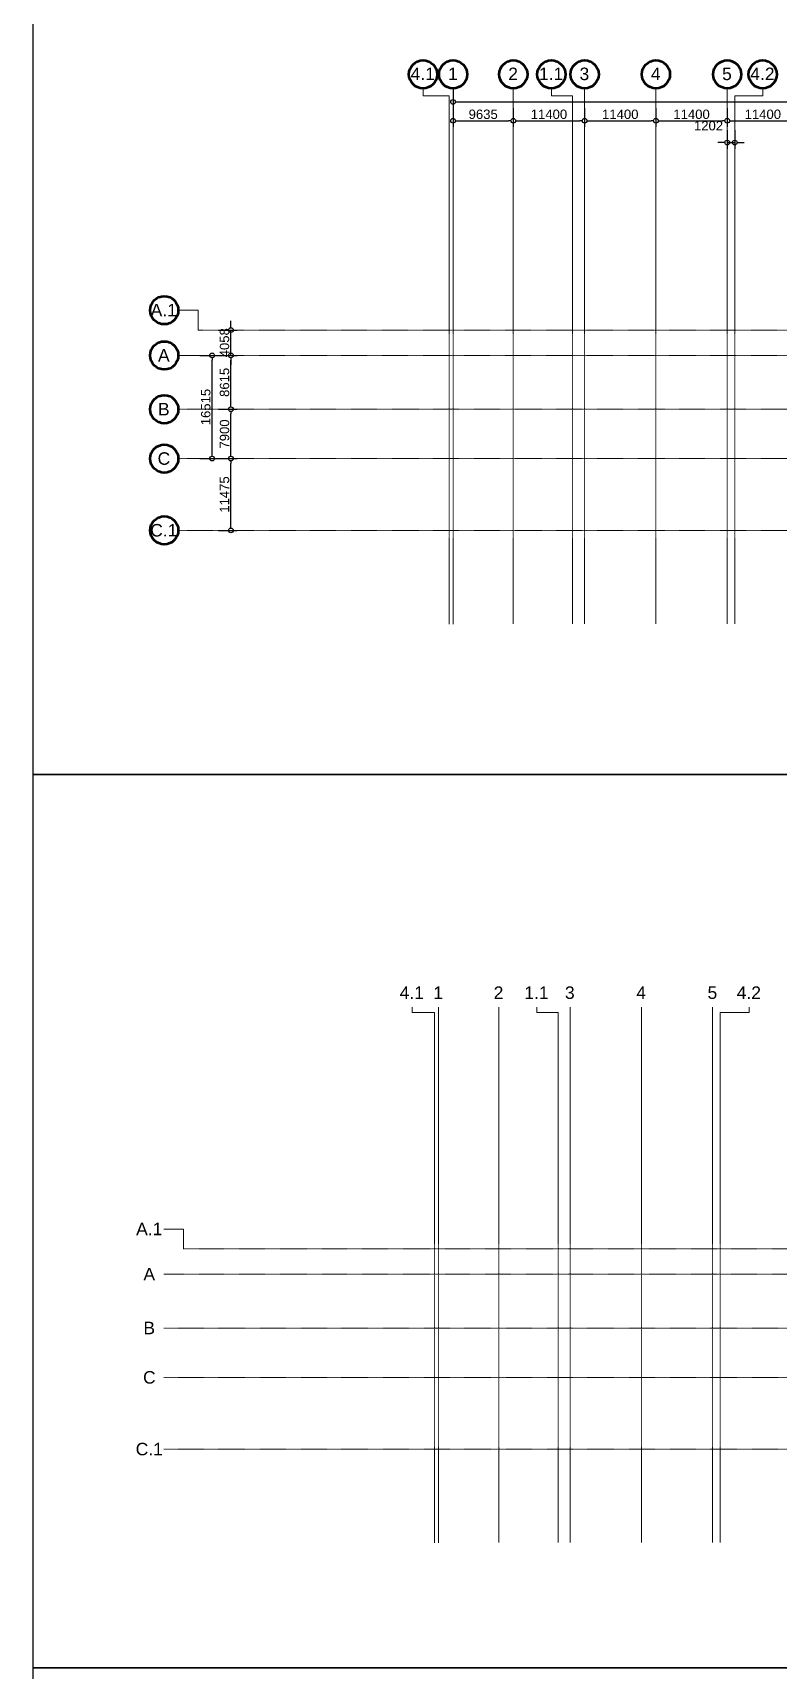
# Model space of a CAD drawing. Header units: millimetres. Extents: x -70132 to 394080, y -1879526 to 121974.
# Drawn here: x -66720 to 52494, y -1308031 to -1046022 of the extents above; entities that cross this region are included whole.
import ezdxf

# ---------------------------------------------------------------- set-up
doc = ezdxf.new("R2010")
doc.units = ezdxf.units.MM
doc.linetypes.add('DPA_Grid _ Level 100', pattern=[10, 5.5, -1.6, 1.3, -1.6])
for name, color, linetype, lineweight in [('A-ANNO-DIMS', 1, 'Continuous', 9), ('A-GENM', 1, 'Continuous', 9), ('S-GRID', 251, 'Continuous', 9), ('S-GRID-IDEN', 3, 'Continuous', 50)]:
    doc.layers.add(name, color=color, linetype=linetype, lineweight=lineweight)
doc.styles.add('Arial', font='arial.ttf', dxfattribs={"height": 1500})
doc.styles.add('Arial_1', font='arial.ttf', dxfattribs={"height": 2000})
doc.styles.add('Arial_2', font='arial.ttf', dxfattribs={"height": 3})
doc.dimstyles.new('DPA-DIM-3_0_C-C', dxfattribs={"dimscale": 304.8, "dimtxt": 1530.3891, "dimasz": 2.46063, "dimexe": 3.28084, "dimexo": 0.0625, "dimgap": 0.82021, "dimtad": 1, "dimdec": 0, "dimzin": 0, "dimdsep": 46, "dimtxsty": 'Arial_2', "dimblk1": 'DOTBLANK', "dimblk2": 'DOTBLANK', "dimsah": 1, "dimcen": 0.09, "dimdle": 3.28084, "dimadec": 8, "dimazin": 0, "dimtfac": 1, "dimtdec": 4, "dimtix": 1, "dimtmove": 0, "dimatfit": 3, "dimfxl": 6.56168, "dimfxlon": 1, "dimtvp": 1, "dimtolj": 1, "dimtzin": 0, "dimarcsym": 2})
doc.dimstyles.new('DPA-DIM-3_0_C-C_1', dxfattribs={"dimscale": 304.8, "dimtxt": 1530.3891, "dimasz": 2.46063, "dimexe": 3.28084, "dimexo": 0.0625, "dimgap": 0.82021, "dimtad": 1, "dimdec": 0, "dimzin": 0, "dimdsep": 46, "dimtxsty": 'Arial_2', "dimblk1": 'DOTBLANK', "dimblk2": 'DOTBLANK', "dimsah": 1, "dimcen": 0.09, "dimdle": 3.28084, "dimadec": 8, "dimazin": 0, "dimtfac": 1, "dimtdec": 4, "dimtix": 1, "dimtmove": 1, "dimatfit": 3, "dimfxl": 6.56168, "dimfxlon": 1, "dimtvp": 1, "dimtolj": 1, "dimtzin": 0, "dimarcsym": 2})

# ---------------------------------------------------------------- blocks, each defined once
blk = doc.blocks.new('Grid - 100 Scale-2291345-4160-01 UPPER PLATFORM LEVEL - REFLECTED CEILING PLAN')
at = {"layer": 'S-GRID-IDEN'}
blk.add_circle((0, 0), 4.5, dxfattribs=at)
blk = doc.blocks.new('_DotBlank')
at = {"color": 0, "linetype": 'ByBlock', "lineweight": -2}
blk.add_line((-0.5, 0), (-1, 0), dxfattribs=at)
blk.add_circle((0, 0), 0.5, dxfattribs=at)
blk = doc.blocks.new('DIMBLOCK1-4160-01 UPPER PLATFORM LEVEL - REFLECTED CEILING PLAN')
at = {"layer": 'A-ANNO-DIMS', "color": 0, "lineweight": -2, "transparency": 16777216}
for p, q in [((-913915, 54739), (-913915, 51758)), ((-913165, 52758), (-625365, 52758)), ((-624615, 54739), (-624615, 51758))]:
    blk.add_line(p, q, dxfattribs=at)
at = {"layer": 'Defpoints', "color": 0, "transparency": 16777216}
for p in [(-913915, 54758), (-624615, 54758), (-624615, 52758)]:
    blk.add_point(p, dxfattribs=at)
at = {"layer": 'A-ANNO-DIMS', "color": 0, "lineweight": -2, "transparency": 16777216, "xscale": 750, "yscale": 750, "zscale": 750, "rotation": 180}
blk.add_blockref('_DotBlank', (-913915, 52758), dxfattribs=at)
at = {"layer": 'A-ANNO-DIMS', "color": 0, "lineweight": -2, "transparency": 16777216, "xscale": 750, "yscale": 750, "zscale": 750}
blk.add_blockref('_DotBlank', (-624615, 52758), dxfattribs=at)
at = {"layer": 'A-ANNO-DIMS', "color": 0, "transparency": 16777216, "insert": (-769265, 53774), "char_height": 1500, "width": 8306.48, "attachment_point": 5, "style": 'Arial_1'}
blk.add_mtext('\\A1;289300', dxfattribs=at)
blk = doc.blocks.new('DIMBLOCK2-4160-01 UPPER PLATFORM LEVEL - REFLECTED CEILING PLAN')
at = {"layer": 'A-ANNO-DIMS', "color": 0, "lineweight": -2, "transparency": 16777216}
for p, q in [((-913915, 51739), (-913915, 48758)), ((-904280, 51739), (-904280, 48758)), ((-913165, 49758), (-905030, 49758))]:
    blk.add_line(p, q, dxfattribs=at)
at = {"layer": 'Defpoints', "color": 0, "transparency": 16777216}
for p in [(-913915, 51758), (-904280, 51758), (-904280, 49758)]:
    blk.add_point(p, dxfattribs=at)
at = {"layer": 'A-ANNO-DIMS', "color": 0, "lineweight": -2, "transparency": 16777216, "xscale": 750, "yscale": 750, "zscale": 750, "rotation": 180}
blk.add_blockref('_DotBlank', (-913915, 49758), dxfattribs=at)
at = {"layer": 'A-ANNO-DIMS', "color": 0, "lineweight": -2, "transparency": 16777216, "xscale": 750, "yscale": 750, "zscale": 750}
blk.add_blockref('_DotBlank', (-904280, 49758), dxfattribs=at)
at = {"layer": 'A-ANNO-DIMS', "color": 0, "transparency": 16777216, "insert": (-909098, 50774), "char_height": 1500, "width": 5537.65, "attachment_point": 5, "style": 'Arial_1'}
blk.add_mtext('\\A1;9635', dxfattribs=at)
blk = doc.blocks.new('DIMBLOCK3-4160-01 UPPER PLATFORM LEVEL - REFLECTED CEILING PLAN')
at = {"layer": 'A-ANNO-DIMS', "color": 0, "lineweight": -2, "transparency": 16777216}
for p, q in [((-904280, 51739), (-904280, 48758)), ((-892880, 51739), (-892880, 48758)), ((-903530, 49758), (-893630, 49758))]:
    blk.add_line(p, q, dxfattribs=at)
at = {"layer": 'Defpoints', "color": 0, "transparency": 16777216}
for p in [(-904280, 51758), (-892880, 51758), (-892880, 49758)]:
    blk.add_point(p, dxfattribs=at)
at = {"layer": 'A-ANNO-DIMS', "color": 0, "lineweight": -2, "transparency": 16777216, "xscale": 750, "yscale": 750, "zscale": 750, "rotation": 180}
blk.add_blockref('_DotBlank', (-904280, 49758), dxfattribs=at)
at = {"layer": 'A-ANNO-DIMS', "color": 0, "lineweight": -2, "transparency": 16777216, "xscale": 750, "yscale": 750, "zscale": 750}
blk.add_blockref('_DotBlank', (-892880, 49758), dxfattribs=at)
at = {"layer": 'A-ANNO-DIMS', "color": 0, "transparency": 16777216, "insert": (-898580, 50774), "char_height": 1500, "width": 6922.07, "attachment_point": 5, "style": 'Arial_1'}
blk.add_mtext('\\A1;11400', dxfattribs=at)
blk = doc.blocks.new('DIMBLOCK4-4160-01 UPPER PLATFORM LEVEL - REFLECTED CEILING PLAN')
at = {"layer": 'A-ANNO-DIMS', "color": 0, "lineweight": -2, "transparency": 16777216}
for p, q in [((-892880, 51739), (-892880, 48758)), ((-881480, 51739), (-881480, 48758)), ((-892130, 49758), (-882230, 49758))]:
    blk.add_line(p, q, dxfattribs=at)
at = {"layer": 'Defpoints', "color": 0, "transparency": 16777216}
for p in [(-892880, 51758), (-881480, 51758), (-881480, 49758)]:
    blk.add_point(p, dxfattribs=at)
at = {"layer": 'A-ANNO-DIMS', "color": 0, "lineweight": -2, "transparency": 16777216, "xscale": 750, "yscale": 750, "zscale": 750, "rotation": 180}
blk.add_blockref('_DotBlank', (-892880, 49758), dxfattribs=at)
at = {"layer": 'A-ANNO-DIMS', "color": 0, "lineweight": -2, "transparency": 16777216, "xscale": 750, "yscale": 750, "zscale": 750}
blk.add_blockref('_DotBlank', (-881480, 49758), dxfattribs=at)
at = {"layer": 'A-ANNO-DIMS', "color": 0, "transparency": 16777216, "insert": (-887180, 50774), "char_height": 1500, "width": 6922.07, "attachment_point": 5, "style": 'Arial_1'}
blk.add_mtext('\\A1;11400', dxfattribs=at)
blk = doc.blocks.new('DIMBLOCK5-4160-01 UPPER PLATFORM LEVEL - REFLECTED CEILING PLAN')
at = {"layer": 'A-ANNO-DIMS', "color": 0, "lineweight": -2, "transparency": 16777216}
for p, q in [((-881480, 51739), (-881480, 48758)), ((-870080, 51739), (-870080, 48758)), ((-880730, 49758), (-870830, 49758))]:
    blk.add_line(p, q, dxfattribs=at)
at = {"layer": 'Defpoints', "color": 0, "transparency": 16777216}
for p in [(-881480, 51758), (-870080, 51758), (-870080, 49758)]:
    blk.add_point(p, dxfattribs=at)
at = {"layer": 'A-ANNO-DIMS', "color": 0, "lineweight": -2, "transparency": 16777216, "xscale": 750, "yscale": 750, "zscale": 750, "rotation": 180}
blk.add_blockref('_DotBlank', (-881480, 49758), dxfattribs=at)
at = {"layer": 'A-ANNO-DIMS', "color": 0, "lineweight": -2, "transparency": 16777216, "xscale": 750, "yscale": 750, "zscale": 750}
blk.add_blockref('_DotBlank', (-870080, 49758), dxfattribs=at)
at = {"layer": 'A-ANNO-DIMS', "color": 0, "transparency": 16777216, "insert": (-875780, 50774), "char_height": 1500, "width": 6922.07, "attachment_point": 5, "style": 'Arial_1'}
blk.add_mtext('\\A1;11400', dxfattribs=at)
blk = doc.blocks.new('DIMBLOCK6-4160-01 UPPER PLATFORM LEVEL - REFLECTED CEILING PLAN')
at = {"layer": 'A-ANNO-DIMS', "color": 0, "lineweight": -2, "transparency": 16777216}
for p, q in [((-870080, 51739), (-870080, 48758)), ((-858680, 51739), (-858680, 48758)), ((-869330, 49758), (-859430, 49758))]:
    blk.add_line(p, q, dxfattribs=at)
at = {"layer": 'Defpoints', "color": 0, "transparency": 16777216}
for p in [(-870080, 51758), (-858680, 51758), (-858680, 49758)]:
    blk.add_point(p, dxfattribs=at)
at = {"layer": 'A-ANNO-DIMS', "color": 0, "lineweight": -2, "transparency": 16777216, "xscale": 750, "yscale": 750, "zscale": 750, "rotation": 180}
blk.add_blockref('_DotBlank', (-870080, 49758), dxfattribs=at)
at = {"layer": 'A-ANNO-DIMS', "color": 0, "lineweight": -2, "transparency": 16777216, "xscale": 750, "yscale": 750, "zscale": 750}
blk.add_blockref('_DotBlank', (-858680, 49758), dxfattribs=at)
at = {"layer": 'A-ANNO-DIMS', "color": 0, "transparency": 16777216, "insert": (-864380, 50774), "char_height": 1500, "width": 6922.07, "attachment_point": 5, "style": 'Arial_1'}
blk.add_mtext('\\A1;11400', dxfattribs=at)
blk = doc.blocks.new('DIMBLOCK27-4160-01 UPPER PLATFORM LEVEL - REFLECTED CEILING PLAN')
at = {"layer": 'A-ANNO-DIMS', "color": 0, "lineweight": -2, "transparency": 16777216}
for p, q in [((-954425, 12195), (-951444, 12195)), ((-952444, -3570), (-952444, 11445)), ((-954425, -4320), (-951444, -4320))]:
    blk.add_line(p, q, dxfattribs=at)
at = {"layer": 'Defpoints', "color": 0, "transparency": 16777216}
for p in [(-954444, 12195), (-952444, 12195), (-954444, -4320)]:
    blk.add_point(p, dxfattribs=at)
at = {"layer": 'A-ANNO-DIMS', "color": 0, "lineweight": -2, "transparency": 16777216, "xscale": 750, "yscale": 750, "zscale": 750}
for p, rotation in [((-952444, 12195), 90), ((-952444, -4320), 270)]:
    blk.add_blockref('_DotBlank', p, dxfattribs=dict(at, rotation=rotation))
at = {"layer": 'A-ANNO-DIMS', "color": 0, "transparency": 16777216, "insert": (-953460, 3937), "char_height": 1500, "width": 6922.07, "attachment_point": 5, "rotation": 90, "style": 'Arial_1'}
blk.add_mtext('\\A1;16515', dxfattribs=at)
blk = doc.blocks.new('DIMBLOCK28-4160-01 UPPER PLATFORM LEVEL - REFLECTED CEILING PLAN')
at = {"layer": 'A-ANNO-DIMS', "color": 0, "lineweight": -2, "transparency": 16777216}
for p, q in [((-951425, 3580), (-948444, 3580)), ((-949444, -3570), (-949444, 2830)), ((-951425, -4320), (-948444, -4320))]:
    blk.add_line(p, q, dxfattribs=at)
at = {"layer": 'Defpoints', "color": 0, "transparency": 16777216}
for p in [(-951444, 3580), (-949444, 3580), (-951444, -4320)]:
    blk.add_point(p, dxfattribs=at)
at = {"layer": 'A-ANNO-DIMS', "color": 0, "lineweight": -2, "transparency": 16777216, "xscale": 750, "yscale": 750, "zscale": 750}
for p, rotation in [((-949444, 3580), 90), ((-949444, -4320), 270)]:
    blk.add_blockref('_DotBlank', p, dxfattribs=dict(at, rotation=rotation))
at = {"layer": 'A-ANNO-DIMS', "color": 0, "transparency": 16777216, "insert": (-950460, -370), "char_height": 1500, "width": 5537.65, "attachment_point": 5, "rotation": 90, "style": 'Arial_1'}
blk.add_mtext('\\A1;7900', dxfattribs=at)
blk = doc.blocks.new('DIMBLOCK29-4160-01 UPPER PLATFORM LEVEL - REFLECTED CEILING PLAN')
at = {"layer": 'A-ANNO-DIMS', "color": 0, "lineweight": -2, "transparency": 16777216}
for p, q in [((-951425, 12195), (-948444, 12195)), ((-949444, 4330), (-949444, 11445)), ((-951425, 3580), (-948444, 3580))]:
    blk.add_line(p, q, dxfattribs=at)
at = {"layer": 'Defpoints', "color": 0, "transparency": 16777216}
for p in [(-951444, 12195), (-949444, 12195), (-951444, 3580)]:
    blk.add_point(p, dxfattribs=at)
at = {"layer": 'A-ANNO-DIMS', "color": 0, "lineweight": -2, "transparency": 16777216, "xscale": 750, "yscale": 750, "zscale": 750}
for p, rotation in [((-949444, 12195), 90), ((-949444, 3580), 270)]:
    blk.add_blockref('_DotBlank', p, dxfattribs=dict(at, rotation=rotation))
at = {"layer": 'A-ANNO-DIMS', "color": 0, "transparency": 16777216, "insert": (-950460, 7887), "char_height": 1500, "width": 5537.65, "attachment_point": 5, "rotation": 90, "style": 'Arial_1'}
blk.add_mtext('\\A1;8615', dxfattribs=at)
blk = doc.blocks.new('DIMBLOCK32-4160-01 UPPER PLATFORM LEVEL - REFLECTED CEILING PLAN')
at = {"layer": 'A-ANNO-DIMS', "color": 0, "lineweight": -2, "transparency": 16777216}
for p, q in [((-870080, 48239), (-870080, 45258)), ((-868878, 48239), (-868878, 45258)), ((-870830, 46258), (-871580, 46258)), ((-870080, 46258), (-868878, 46258)), ((-868128, 46258), (-867378, 46258))]:
    blk.add_line(p, q, dxfattribs=at)
at = {"layer": 'Defpoints', "color": 0, "transparency": 16777216}
for p in [(-870080, 48258), (-868878, 48258), (-868878, 46258)]:
    blk.add_point(p, dxfattribs=at)
at = {"layer": 'A-ANNO-DIMS', "color": 0, "lineweight": -2, "transparency": 16777216, "xscale": 750, "yscale": 750, "zscale": 750}
blk.add_blockref('_DotBlank', (-870080, 46258), dxfattribs=at)
at = {"layer": 'A-ANNO-DIMS', "color": 0, "lineweight": -2, "transparency": 16777216, "xscale": 750, "yscale": 750, "zscale": 750, "rotation": 180}
blk.add_blockref('_DotBlank', (-868878, 46258), dxfattribs=at)
at = {"layer": 'A-ANNO-DIMS', "color": 0, "transparency": 16777216, "insert": (-875395, 49705), "char_height": 1500, "width": 5537.65, "attachment_point": 1, "line_spacing_factor": 0.941778, "style": 'Arial_1'}
blk.add_mtext('\\A1;1202', dxfattribs=at)
blk = doc.blocks.new('DIMBLOCK45-4160-01 UPPER PLATFORM LEVEL - REFLECTED CEILING PLAN')
at = {"layer": 'A-ANNO-DIMS', "color": 0, "lineweight": -2, "transparency": 16777216}
for p, q in [((-951425, -4320), (-948444, -4320)), ((-949444, -15045), (-949444, -5070)), ((-951425, -15795), (-948444, -15795))]:
    blk.add_line(p, q, dxfattribs=at)
at = {"layer": 'Defpoints', "color": 0, "transparency": 16777216}
for p in [(-951444, -4320), (-949444, -4320), (-951444, -15795)]:
    blk.add_point(p, dxfattribs=at)
at = {"layer": 'A-ANNO-DIMS', "color": 0, "lineweight": -2, "transparency": 16777216, "xscale": 750, "yscale": 750, "zscale": 750}
for p, rotation in [((-949444, -4320), 90), ((-949444, -15795), 270)]:
    blk.add_blockref('_DotBlank', p, dxfattribs=dict(at, rotation=rotation))
at = {"layer": 'A-ANNO-DIMS', "color": 0, "transparency": 16777216, "insert": (-950460, -10058), "char_height": 1500, "width": 6922.07, "attachment_point": 5, "rotation": 90, "style": 'Arial_1'}
blk.add_mtext('\\A1;11475', dxfattribs=at)
blk = doc.blocks.new('DIMBLOCK47-4160-01 UPPER PLATFORM LEVEL - REFLECTED CEILING PLAN')
at = {"layer": 'A-ANNO-DIMS', "color": 0, "lineweight": -2, "transparency": 16777216}
for p, q in [((-951425, 16253), (-948444, 16253)), ((-949444, 17003), (-949444, 17753)), ((-949444, 12195), (-949444, 16253)), ((-951425, 12195), (-948444, 12195)), ((-949444, 11445), (-949444, 10695))]:
    blk.add_line(p, q, dxfattribs=at)
at = {"layer": 'Defpoints', "color": 0, "transparency": 16777216}
for p in [(-951444, 16253), (-949444, 16253), (-951444, 12195)]:
    blk.add_point(p, dxfattribs=at)
at = {"layer": 'A-ANNO-DIMS', "color": 0, "lineweight": -2, "transparency": 16777216, "xscale": 750, "yscale": 750, "zscale": 750}
for p, rotation in [((-949444, 16253), 270), ((-949444, 12195), 90)]:
    blk.add_blockref('_DotBlank', p, dxfattribs=dict(at, rotation=rotation))
at = {"layer": 'A-ANNO-DIMS', "color": 0, "transparency": 16777216, "insert": (-950460, 14224), "char_height": 1500, "width": 5537.65, "attachment_point": 5, "rotation": 90, "style": 'Arial_1'}
blk.add_mtext('\\A1;4058', dxfattribs=at)
blk = doc.blocks.new('W-1-PP19-AR-4180-01-A_20260105-094419_EX_DIM')
at = {"layer": 'S-GRID'}
for p, q in [((-70864, 50494), (-70864, 51340)), ((-67255, 50494), (-70864, 50494)), ((-50930, 50494), (-50930, 51340)), ((-47523, 50494), (-50930, 50494)), ((-21598, 50494), (-16960, 50494)), ((-16960, 50494), (-16960, 51340)), ((-107402, 15848), (-110577, 15848)), ((-107402, 12673), (-107402, 15848))]:
    blk.add_line(p, q, dxfattribs=at)
at = {"layer": 'S-GRID', "linetype": 'DPA_Grid _ Level 100'}
for p, q in [((-67255, -34361), (-67255, 50494)), ((-66635, -34361), (-66635, 51340)), ((-57000, -34321), (-57000, 51340)), ((-47523, -34321), (-47523, 50494)), ((-45600, -34321), (-45600, 51340)), ((-34200, -34321), (-34200, 51340)), ((-22800, -34321), (-22800, 51340)), ((-21598, -34321), (-21598, 50494)), ((245761, 12673), (-107402, 12673)), ((245761, 8615), (-110577, 8615)), ((244296, 0), (-110577, 0)), ((244296, -7900), (-110577, -7900)), ((244296, -19375), (-110577, -19375))]:
    blk.add_line(p, q, dxfattribs=at)
at = {"layer": 'S-GRID-IDEN', "lineweight": 9, "char_height": 2000, "attachment_point": 1, "style": 'Arial'}
for s, insert, width in [('4.1', (-72853, 54670), 4729.96), ('1', (-67451, 54670), 1883.97), ('2', (-57816, 54670), 1883.97), ('1.1', (-52919, 54670), 4729.96), ('3', (-46416, 54670), 1883.97), ('4', (-35016, 54670), 1883.97), ('5', (-23616, 54670), 1883.97), ('4.2', (-18949, 54670), 4729.96), ('A.1', (-114998, 16867), 5130.8), ('A', (-113826, 9634), 2284.81), ('B', (-113826, 1019), 2284.81), ('C', (-113891, -6881), 2445.15), ('C.1', (-115066, -18356), 5291.14)]:
    blk.add_mtext(s, dxfattribs=dict(at, insert=insert, width=width))
blk = doc.blocks.new('A$Cb43e41a5')
at = {"layer": 'S-GRID'}
for p, q in [((-71434.9, 50179), (-71434.9, 51340.2)), ((-67255, 50179), (-71434.9, 50179)), ((-50914.9, 50179), (-50914.9, 51340.2)), ((-47523, 50179), (-50914.9, 50179)), ((-21598.1, 50179), (-17121.5, 50179)), ((-17121.5, 50179), (-17121.5, 51340.2)), ((-107402, 15848), (-110577, 15848)), ((-107402, 12673), (-107402, 15848))]:
    blk.add_line(p, q, dxfattribs=at)
at = {"layer": 'S-GRID', "linetype": 'DPA_Grid _ Level 100'}
for p, q in [((-67255, -34361.3), (-67255, 50179)), ((-66635, -34361.3), (-66635, 51340.2)), ((-57000, -34321.3), (-57000, 51340.2)), ((-47523, -34321.3), (-47523, 50179)), ((-45600, -34321.3), (-45600, 51340.2)), ((-34200, -34321.3), (-34200, 51340.2)), ((-22800, -34321.3), (-22800, 51340.2)), ((-21598.1, -34321.3), (-21598.1, 50179)), ((245761.3, 12673), (-107402, 12673)), ((245761.3, 8615), (-110577, 8615)), ((244133.8, 0), (-110577, 0)), ((244133.8, -7900), (-110577, -7900)), ((244133.8, -19375), (-110577, -19375))]:
    blk.add_line(p, q, dxfattribs=at)
at = {"layer": 'S-GRID-IDEN', "xscale": 499.9999999999995, "yscale": 499.9999999999995, "zscale": 499.9999999999995}
for p in [(-71434.9, 53590.2), (-66635, 53590.2), (-57000, 53590.2), (-50914.9, 53590.2), (-45600, 53590.2), (-34200, 53590.2), (-22800, 53590.2), (-17121.5, 53590.2)]:
    blk.add_blockref('Grid - 100 Scale-2291345-4160-01 UPPER PLATFORM LEVEL - REFLECTED CEILING PLAN', p, dxfattribs=at)
at = {"layer": 'S-GRID-IDEN', "xscale": 499.9999999999995, "yscale": 499.9999999999995, "zscale": 499.9999999999995, "rotation": 89.9999999999998}
for p in [(-112827, 15848), (-112827, 8615), (-112827, 0), (-112827, -7900), (-112827, -19375)]:
    blk.add_blockref('Grid - 100 Scale-2291345-4160-01 UPPER PLATFORM LEVEL - REFLECTED CEILING PLAN', p, dxfattribs=at)
at = {"layer": 'S-GRID-IDEN', "lineweight": 9, "char_height": 2000, "attachment_point": 1, "style": 'Arial'}
for s, insert, width in [('4.1', (-73423.9, 54669.7), 4729.956), ('1', (-67451.5, 54669.7), 1883.966), ('2', (-57816.5, 54669.7), 1883.966), ('1.1', (-52903.8, 54669.7), 4729.956), ('3', (-46416.5, 54669.7), 1883.966), ('4', (-35016.5, 54669.7), 1883.966), ('5', (-23616.5, 54669.7), 1883.966), ('4.2', (-19110.5, 54669.7), 4729.956), ('A.1', (-114998.1, 16867.4), 5130.8), ('A', (-113825.6, 9634.4), 2284.809), ('B', (-113825.6, 1019.4), 2284.809), ('C', (-113890.6, -6880.6), 2445.147), ('C.1', (-115065.6, -18355.6), 5291.137)]:
    blk.add_mtext(s, dxfattribs=dict(at, insert=insert, width=width))
at = {"layer": 'A-ANNO-DIMS'}
for base, p1, p2, override, picture, middle in [((222665, 49178), (-66635, 51178), (222665, 51178), {"dimpost": '<>', "dimfxl": 289300}, 'DIMBLOCK1-4160-01 UPPER PLATFORM LEVEL - REFLECTED CEILING PLAN', (78015, 50194.4)), ((-57000, 46178), (-66635, 48178), (-57000, 48178), {"dimpost": '<>', "dimfxl": 9635}, 'DIMBLOCK2-4160-01 UPPER PLATFORM LEVEL - REFLECTED CEILING PLAN', (-61817.5, 47194.4)), ((-45600, 46178), (-57000, 48178), (-45600, 48178), {"dimpost": '<>', "dimfxl": 11400}, 'DIMBLOCK3-4160-01 UPPER PLATFORM LEVEL - REFLECTED CEILING PLAN', (-51300, 47193.9)), ((-34200, 46178), (-45600, 48178), (-34200, 48178), {"dimpost": '<>', "dimfxl": 11400}, 'DIMBLOCK4-4160-01 UPPER PLATFORM LEVEL - REFLECTED CEILING PLAN', (-39900, 47193.9)), ((-22800, 46178), (-34200, 48178), (-22800, 48178), {"dimpost": '<>', "dimfxl": 11400}, 'DIMBLOCK5-4160-01 UPPER PLATFORM LEVEL - REFLECTED CEILING PLAN', (-28500, 47193.9)), ((-11400, 46178), (-22800, 48178), (-11400, 48178), {"dimpost": '<>', "dimfxl": 11400}, 'DIMBLOCK6-4160-01 UPPER PLATFORM LEVEL - REFLECTED CEILING PLAN', (-17100, 47193.9))]:
    dim = blk.add_linear_dim(base=base, p1=p1, p2=p2, dimstyle='DPA-DIM-3_0_C-C', override=override, dxfattribs=at)
    dim.commit()
    dim.dimension.update_dxf_attribs({"geometry": picture, "text_midpoint": middle, "insert": (847280, -3580)})
dim = blk.add_linear_dim(base=(-21598.1, 42678), p1=(-22800, 44678), p2=(-21598.1, 44678), dimstyle='DPA-DIM-3_0_C-C_1', override={"dimpost": '<>', "dimfxl": 1201.861185}, dxfattribs=at)
dim.commit()
dim.dimension.update_dxf_attribs({"geometry": 'DIMBLOCK32-4160-01 UPPER PLATFORM LEVEL - REFLECTED CEILING PLAN', "text_midpoint": (-25346.1, 43875.4), "dimtype": 128, "insert": (847280, -3580)})
for base, p1, p2, override, picture, middle in [((-102163.7, 12673), (-104163.7, 8615), (-104163.7, 12673), {"dimpost": '<>', "dimfxl": 4057.997178}, 'DIMBLOCK47-4160-01 UPPER PLATFORM LEVEL - REFLECTED CEILING PLAN', (-103179.5, 10644)), ((-105163.7, 8615), (-107163.7, -7900), (-107163.7, 8615), {"dimpost": '<>', "dimfxl": 16515.002991}, 'DIMBLOCK27-4160-01 UPPER PLATFORM LEVEL - REFLECTED CEILING PLAN', (-106179.5, 357.5)), ((-102163.7, 8615), (-104163.7, 0), (-104163.7, 8615), {"dimpost": '<>', "dimfxl": 8614.999996}, 'DIMBLOCK29-4160-01 UPPER PLATFORM LEVEL - REFLECTED CEILING PLAN', (-103179.5, 4307.5)), ((-102163.7, 0), (-104163.7, -7900), (-104163.7, 0), {"dimpost": '<>', "dimfxl": 7900.002995}, 'DIMBLOCK28-4160-01 UPPER PLATFORM LEVEL - REFLECTED CEILING PLAN', (-103179.5, -3950)), ((-102163.7, -7900), (-104163.7, -19375), (-104163.7, -7900), {"dimpost": '<>', "dimfxl": 11474.997005}, 'DIMBLOCK45-4160-01 UPPER PLATFORM LEVEL - REFLECTED CEILING PLAN', (-103179.5, -13637.5))]:
    dim = blk.add_linear_dim(base=base, p1=p1, p2=p2, angle=90, dimstyle='DPA-DIM-3_0_C-C', override=override, dxfattribs=at)
    dim.commit()
    dim.dimension.update_dxf_attribs({"geometry": picture, "text_midpoint": middle, "insert": (847280, -3580)})

msp = doc.modelspace()

# ---------------------------------------------------------------- linework, layer by layer
for points in [[(-66720.1, -1164704.4), (356364.1, -1164704.4), (356364.1, -1021740.1), (-66720.1, -1021740.1)], [(-66720.1, -1307668.6), (356364.1, -1307668.6), (356364.1, -1164704.4), (-66720.1, -1164704.4)], [(-66720.1, -1450632.9), (356364.1, -1450632.9), (356364.1, -1307668.6), (-66720.1, -1307668.6)]]:
    msp.add_lwpolyline(points, close=True)

# ---------------------------------------------------------------- block references
at = {"layer": 'A-GENM'}
msp.add_blockref('W-1-PP19-AR-4180-01-A_20260105-094419_EX_DIM', (64802.6, -1253284.2), dxfattribs=at)

# ---------------------------------------------------------------- next in the draw order: block references
msp.add_blockref('A$Cb43e41a5', (67130.7, -1106268.7))

doc.saveas('drawing.dxf')
